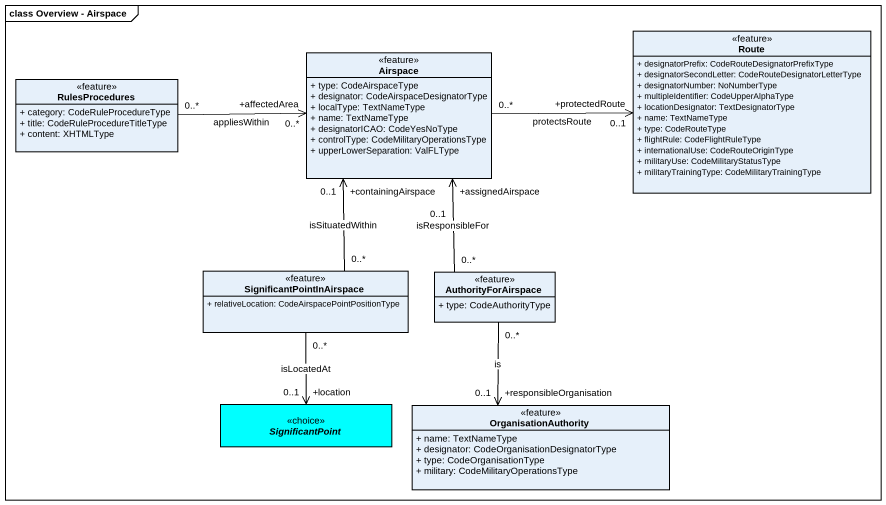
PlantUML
@startuml
mainframe class Overview - Airspace
hide circle
hide empty members
skinparam classAttributeIconSize 0
class Route <<feature>> {
  + designatorPrefix: CodeRouteDesignatorPrefixType
  + designatorSecondLetter: CodeRouteDesignatorLetterType
  + designatorNumber: NoNumberType
  + multipleIdentifier: CodeUpperAlphaType
  + locationDesignator: TextDesignatorType
  + name: TextNameType
  + type: CodeRouteType
  + flightRule: CodeFlightRuleType
  + internationalUse: CodeRouteOriginType
  + militaryUse: CodeMilitaryStatusType
  + militaryTrainingType: CodeMilitaryTrainingType
}
class RulesProcedures <<feature>> {
  + category: CodeRuleProcedureType
  + title: CodeRuleProcedureTitleType
  + content: XHTMLType
}
class Airspace <<feature>> {
  + type: CodeAirspaceType
  + designator: CodeAirspaceDesignatorType
  + localType: TextNameType
  + name: TextNameType
  + designatorICAO: CodeYesNoType
  + controlType: CodeMilitaryOperationsType
  + upperLowerSeparation: ValFLType
}
class SignificantPointInAirspace <<feature>> {
  + relativeLocation: CodeAirspacePointPositionType
}
class AuthorityForAirspace <<feature>> {
  + type: CodeAuthorityType
}
abstract class SignificantPoint <<choice>> #00FFFF
class OrganisationAuthority <<feature>> {
  + name: TextNameType
  + designator: CodeOrganisationDesignatorType
  + type: CodeOrganisationType
  + military: CodeMilitaryOperationsType
}
RulesProcedures "0..*" -right-> "+affectedArea\n0..*" Airspace : appliesWithin
Airspace "0..*" -right-> "+protectedRoute\n0..1" Route : protectsRoute
SignificantPointInAirspace "0..*" -up-> "+containingAirspace\n0..1" Airspace : isSituatedWithin
SignificantPointInAirspace "0..*" --> "+location\n0..1" SignificantPoint : isLocatedAt
AuthorityForAirspace "0..*" -up-> "+assignedAirspace\n0..1" Airspace : isResponsibleFor
AuthorityForAirspace "0..*" --> "+responsibleOrganisation\n0..1" OrganisationAuthority : is
@enduml
